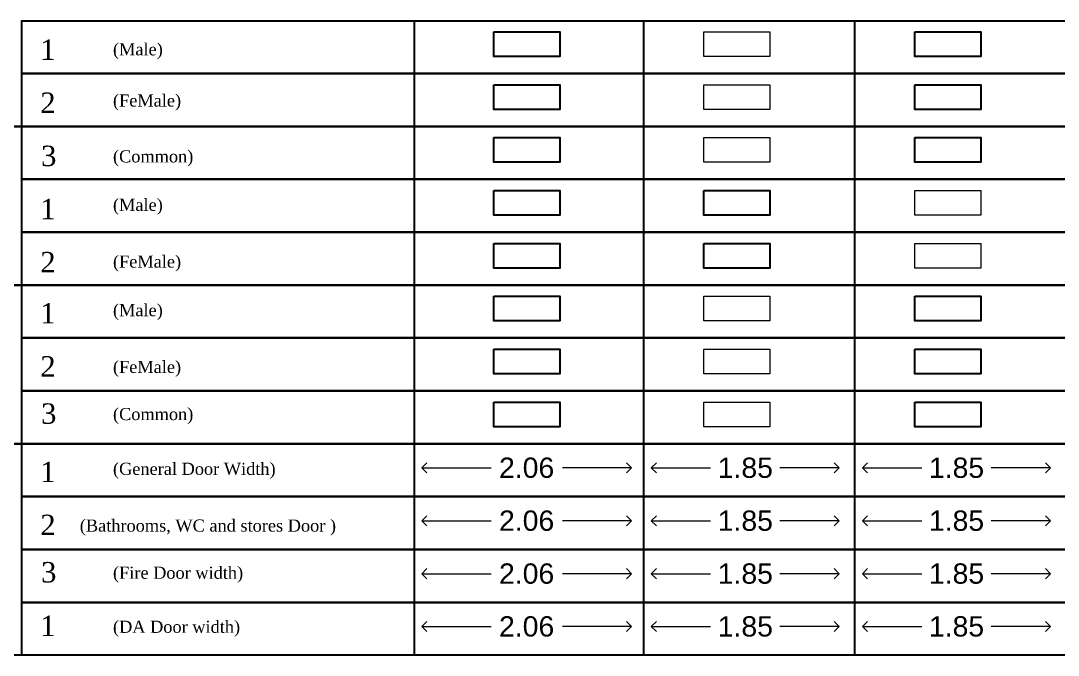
# Model space of a CAD drawing. Header units: millimetres. Extents: x -9481 to -9285, y 28728 to 28829.
# Drawn here: x -9461.74 to -9451.51, y 28765.78 to 28772.03 of the extents above; entities that cross this region are included whole.
import ezdxf

# ---------------------------------------------------------------- set-up
doc = ezdxf.new("R2010")
doc.units = ezdxf.units.MM
doc.header["$PDMODE"] = 34
doc.header["$PDSIZE"] = -15
doc.linetypes.add('CONTINULUS', pattern=[0])
doc.layers.add('BLK_1_FLR_0_BATH', color=7, linetype='Continuous')
for name, color, linetype, lineweight in [('BLK_1_FLR_0_EXIT_WIDTH_DOOR', 7, 'Continuous', 0), ('BLK_1_FLR_1_BATH', 7, 'Continuous', 0), ('BLK_1_FLR_1_EXIT_WIDTH_DOOR', 7, 'Continuous', 0), ('BLK_1_FLR_1_SP_WC', 7, 'Continuous', 0), ('BLK_1_FLR_2_EXIT_WIDTH_DOOR', 7, 'Continuous', 0), ('BLK_1_FLR_2_WC_BATH', 7, 'Continuous', 0), ('PLAN', 7, 'Continuous', 40)]:
    doc.layers.add(name, color=color, linetype=linetype, lineweight=lineweight)
for name, color, linetype, plot in [('BLK_1_FLR_0_SP_WC', 7, 'Continuous', False), ('BLK_1_FLR_0_WC_BATH', 4, 'Continuous', False), ('BLK_1_FLR_1_WC_BATH', 4, 'Continuous', False), ('BLK_1_FLR_2_BATH', 7, 'Continuous', False), ('BLK_1_FLR_2_SP_WC', 4, 'Continuous', False)]:
    doc.layers.add(name, color=color, linetype=linetype, plot=plot)
doc.styles.add('Arial', font='arial.ttf', dxfattribs={"height": 0.2})
doc.styles.add('MtXpl_Georgia', font='georgiab.ttf')
doc.styles.add('style2', font='arial.ttf', dxfattribs={"height": 0.3})
doc.dimstyles.new('INT DIM', dxfattribs={"dimtxt": 0.3, "dimasz": 0.1, "dimexe": 0.18, "dimexo": 0.0625, "dimgap": 0.09, "dimtad": 0, "dimzin": 0, "dimdsep": 46, "dimtxsty": 'style2', "dimblk": 'OPEN90', "dimcen": 0.09, "dimse1": 1, "dimse2": 1, "dimclrd": 250, "dimclrt": 256, "dimadec": 0, "dimazin": 0, "dimtfac": 1, "dimtofl": 0, "dimtmove": 0, "dimatfit": 3, "dimfxl": 0.18, "dimtolj": 1, "dimtzin": 0, "dimlwd": -1, "dimarcsym": 0})

# ---------------------------------------------------------------- blocks, each defined once
blk = doc.blocks.new('_Open90')
at = {"layer": 'PLAN', "color": 0, "lineweight": -2}
for p, q in [((0, 0), (-1, 0)), ((-0.5, 0.5), (0, 0)), ((0, 0), (-0.5, -0.5))]:
    blk.add_line(p, q, dxfattribs=at)
blk = doc.blocks.new('*D283')
at = {"layer": 'BLK_1_FLR_0_EXIT_WIDTH_DOOR', "color": 250, "ltscale": 0.05, "transparency": 16777216}
for p, q in [((-9457.685, 28767.626), (-9457.104, 28767.626)), ((-9455.82, 28767.626), (-9456.401, 28767.626))]:
    blk.add_line(p, q, dxfattribs=at)
at = {"layer": 'Defpoints', "color": 0, "linetype": 'CONTINULUS', "ltscale": 0.05, "transparency": 16777216}
for p in [(-9457.785, 28767.692), (-9455.72, 28767.71), (-9455.72, 28767.626)]:
    blk.add_point(p, dxfattribs=at)
at = {"layer": 'BLK_1_FLR_0_EXIT_WIDTH_DOOR', "color": 250, "linetype": 'CONTINULUS', "ltscale": 0.05, "transparency": 16777216, "xscale": 0.1, "yscale": 0.1, "zscale": 0.1, "rotation": 180}
blk.add_blockref('_Open90', (-9457.785, 28767.626), dxfattribs=at)
at = {"layer": 'BLK_1_FLR_0_EXIT_WIDTH_DOOR', "color": 250, "linetype": 'CONTINULUS', "ltscale": 0.05, "transparency": 16777216, "xscale": 0.1, "yscale": 0.1, "zscale": 0.1}
blk.add_blockref('_Open90', (-9455.72, 28767.626), dxfattribs=at)
at = {"layer": 'BLK_1_FLR_0_EXIT_WIDTH_DOOR', "linetype": 'CONTINULUS', "ltscale": 0.05, "transparency": 16777216, "insert": (-9456.753, 28767.626), "char_height": 0.2, "attachment_point": 5, "style": 'Arial', "bg_fill": 3, "box_fill_scale": 1.1, "bg_fill_color": 256, "bg_fill_true_color": 13158600, "bg_fill_transparency": 0}
blk.add_mtext('\\A1;2.06', dxfattribs=at)
blk = doc.blocks.new('*D284')
at = {"layer": 'BLK_1_FLR_1_EXIT_WIDTH_DOOR', "color": 250, "ltscale": 0.05, "transparency": 16777216}
for p, q in [((-9455.425, 28767.626), (-9454.94, 28767.626)), ((-9453.772, 28767.626), (-9454.257, 28767.626))]:
    blk.add_line(p, q, dxfattribs=at)
at = {"layer": 'Defpoints', "color": 0, "linetype": 'CONTINULUS', "ltscale": 0.05, "transparency": 16777216}
for p in [(-9455.525, 28767.692), (-9453.672, 28767.71), (-9453.672, 28767.626)]:
    blk.add_point(p, dxfattribs=at)
at = {"layer": 'BLK_1_FLR_1_EXIT_WIDTH_DOOR', "color": 250, "linetype": 'CONTINULUS', "ltscale": 0.05, "transparency": 16777216, "xscale": 0.1, "yscale": 0.1, "zscale": 0.1, "rotation": 180}
blk.add_blockref('_Open90', (-9455.525, 28767.626), dxfattribs=at)
at = {"layer": 'BLK_1_FLR_1_EXIT_WIDTH_DOOR', "color": 250, "linetype": 'CONTINULUS', "ltscale": 0.05, "transparency": 16777216, "xscale": 0.1, "yscale": 0.1, "zscale": 0.1}
blk.add_blockref('_Open90', (-9453.672, 28767.626), dxfattribs=at)
at = {"layer": 'BLK_1_FLR_1_EXIT_WIDTH_DOOR', "linetype": 'CONTINULUS', "ltscale": 0.05, "transparency": 16777216, "insert": (-9454.598, 28767.626), "char_height": 0.2, "attachment_point": 5, "style": 'Arial', "bg_fill": 3, "box_fill_scale": 1.1, "bg_fill_color": 256, "bg_fill_true_color": 13158600, "bg_fill_transparency": 0}
blk.add_mtext('\\A1;1.85', dxfattribs=at)
blk = doc.blocks.new('*D285')
at = {"layer": 'BLK_1_FLR_2_EXIT_WIDTH_DOOR', "color": 250, "ltscale": 0.05, "transparency": 16777216}
for p, q in [((-9453.344, 28767.626), (-9452.858, 28767.626)), ((-9451.69, 28767.626), (-9452.176, 28767.626))]:
    blk.add_line(p, q, dxfattribs=at)
at = {"layer": 'Defpoints', "color": 0, "linetype": 'CONTINULUS', "ltscale": 0.05, "transparency": 16777216}
for p in [(-9453.444, 28767.692), (-9451.59, 28767.71), (-9451.59, 28767.626)]:
    blk.add_point(p, dxfattribs=at)
at = {"layer": 'BLK_1_FLR_2_EXIT_WIDTH_DOOR', "color": 250, "linetype": 'CONTINULUS', "ltscale": 0.05, "transparency": 16777216, "xscale": 0.1, "yscale": 0.1, "zscale": 0.1, "rotation": 180}
blk.add_blockref('_Open90', (-9453.444, 28767.626), dxfattribs=at)
at = {"layer": 'BLK_1_FLR_2_EXIT_WIDTH_DOOR', "color": 250, "linetype": 'CONTINULUS', "ltscale": 0.05, "transparency": 16777216, "xscale": 0.1, "yscale": 0.1, "zscale": 0.1}
blk.add_blockref('_Open90', (-9451.59, 28767.626), dxfattribs=at)
at = {"layer": 'BLK_1_FLR_2_EXIT_WIDTH_DOOR', "linetype": 'CONTINULUS', "ltscale": 0.05, "transparency": 16777216, "insert": (-9452.517, 28767.626), "char_height": 0.2, "attachment_point": 5, "style": 'Arial', "bg_fill": 3, "box_fill_scale": 1.1, "bg_fill_color": 256, "bg_fill_true_color": 13158600, "bg_fill_transparency": 0}
blk.add_mtext('\\A1;1.85', dxfattribs=at)
blk = doc.blocks.new('*D290')
at = {"layer": 'BLK_1_FLR_0_EXIT_WIDTH_DOOR', "color": 250, "ltscale": 0.05, "transparency": 16777216}
for p, q in [((-9457.685, 28767.105), (-9457.104, 28767.105)), ((-9455.82, 28767.105), (-9456.401, 28767.105))]:
    blk.add_line(p, q, dxfattribs=at)
at = {"layer": 'Defpoints', "color": 0, "linetype": 'CONTINULUS', "ltscale": 0.05, "transparency": 16777216}
for p in [(-9455.72, 28767.19), (-9457.785, 28767.171), (-9455.72, 28767.105)]:
    blk.add_point(p, dxfattribs=at)
at = {"layer": 'BLK_1_FLR_0_EXIT_WIDTH_DOOR', "color": 250, "linetype": 'CONTINULUS', "ltscale": 0.05, "transparency": 16777216, "xscale": 0.1, "yscale": 0.1, "zscale": 0.1, "rotation": 180}
blk.add_blockref('_Open90', (-9457.785, 28767.105), dxfattribs=at)
at = {"layer": 'BLK_1_FLR_0_EXIT_WIDTH_DOOR', "color": 250, "linetype": 'CONTINULUS', "ltscale": 0.05, "transparency": 16777216, "xscale": 0.1, "yscale": 0.1, "zscale": 0.1}
blk.add_blockref('_Open90', (-9455.72, 28767.105), dxfattribs=at)
at = {"layer": 'BLK_1_FLR_0_EXIT_WIDTH_DOOR', "linetype": 'CONTINULUS', "ltscale": 0.05, "transparency": 16777216, "insert": (-9456.753, 28767.105), "char_height": 0.2, "attachment_point": 5, "style": 'Arial', "bg_fill": 3, "box_fill_scale": 1.1, "bg_fill_color": 256, "bg_fill_true_color": 13158600, "bg_fill_transparency": 0}
blk.add_mtext('\\A1;2.06', dxfattribs=at)
blk = doc.blocks.new('*D291')
at = {"layer": 'BLK_1_FLR_1_EXIT_WIDTH_DOOR', "color": 250, "ltscale": 0.05, "transparency": 16777216}
for p, q in [((-9455.425, 28767.105), (-9454.94, 28767.105)), ((-9453.772, 28767.105), (-9454.257, 28767.105))]:
    blk.add_line(p, q, dxfattribs=at)
at = {"layer": 'Defpoints', "color": 0, "linetype": 'CONTINULUS', "ltscale": 0.05, "transparency": 16777216}
for p in [(-9453.672, 28767.19), (-9455.525, 28767.171), (-9453.672, 28767.105)]:
    blk.add_point(p, dxfattribs=at)
at = {"layer": 'BLK_1_FLR_1_EXIT_WIDTH_DOOR', "color": 250, "linetype": 'CONTINULUS', "ltscale": 0.05, "transparency": 16777216, "xscale": 0.1, "yscale": 0.1, "zscale": 0.1, "rotation": 180}
blk.add_blockref('_Open90', (-9455.525, 28767.105), dxfattribs=at)
at = {"layer": 'BLK_1_FLR_1_EXIT_WIDTH_DOOR', "color": 250, "linetype": 'CONTINULUS', "ltscale": 0.05, "transparency": 16777216, "xscale": 0.1, "yscale": 0.1, "zscale": 0.1}
blk.add_blockref('_Open90', (-9453.672, 28767.105), dxfattribs=at)
at = {"layer": 'BLK_1_FLR_1_EXIT_WIDTH_DOOR', "linetype": 'CONTINULUS', "ltscale": 0.05, "transparency": 16777216, "insert": (-9454.598, 28767.105), "char_height": 0.2, "attachment_point": 5, "style": 'Arial', "bg_fill": 3, "box_fill_scale": 1.1, "bg_fill_color": 256, "bg_fill_true_color": 13158600, "bg_fill_transparency": 0}
blk.add_mtext('\\A1;1.85', dxfattribs=at)
blk = doc.blocks.new('*D292')
at = {"layer": 'BLK_1_FLR_2_EXIT_WIDTH_DOOR', "color": 250, "ltscale": 0.05, "transparency": 16777216}
for p, q in [((-9453.344, 28767.105), (-9452.858, 28767.105)), ((-9451.69, 28767.105), (-9452.176, 28767.105))]:
    blk.add_line(p, q, dxfattribs=at)
at = {"layer": 'Defpoints', "color": 0, "linetype": 'CONTINULUS', "ltscale": 0.05, "transparency": 16777216}
for p in [(-9451.59, 28767.19), (-9453.444, 28767.171), (-9451.59, 28767.105)]:
    blk.add_point(p, dxfattribs=at)
at = {"layer": 'BLK_1_FLR_2_EXIT_WIDTH_DOOR', "color": 250, "linetype": 'CONTINULUS', "ltscale": 0.05, "transparency": 16777216, "xscale": 0.1, "yscale": 0.1, "zscale": 0.1, "rotation": 180}
blk.add_blockref('_Open90', (-9453.444, 28767.105), dxfattribs=at)
at = {"layer": 'BLK_1_FLR_2_EXIT_WIDTH_DOOR', "color": 250, "linetype": 'CONTINULUS', "ltscale": 0.05, "transparency": 16777216, "xscale": 0.1, "yscale": 0.1, "zscale": 0.1}
blk.add_blockref('_Open90', (-9451.59, 28767.105), dxfattribs=at)
at = {"layer": 'BLK_1_FLR_2_EXIT_WIDTH_DOOR', "linetype": 'CONTINULUS', "ltscale": 0.05, "transparency": 16777216, "insert": (-9452.517, 28767.105), "char_height": 0.2, "attachment_point": 5, "style": 'Arial', "bg_fill": 3, "box_fill_scale": 1.1, "bg_fill_color": 256, "bg_fill_true_color": 13158600, "bg_fill_transparency": 0}
blk.add_mtext('\\A1;1.85', dxfattribs=at)
blk = doc.blocks.new('*D297')
at = {"layer": 'BLK_1_FLR_0_EXIT_WIDTH_DOOR', "color": 250, "ltscale": 0.05, "transparency": 16777216}
for p, q in [((-9457.685, 28766.584), (-9457.104, 28766.584)), ((-9455.82, 28766.584), (-9456.401, 28766.584))]:
    blk.add_line(p, q, dxfattribs=at)
at = {"layer": 'Defpoints', "color": 0, "linetype": 'CONTINULUS', "ltscale": 0.05, "transparency": 16777216}
for p in [(-9455.72, 28766.669), (-9457.785, 28766.65), (-9455.72, 28766.584)]:
    blk.add_point(p, dxfattribs=at)
at = {"layer": 'BLK_1_FLR_0_EXIT_WIDTH_DOOR', "color": 250, "linetype": 'CONTINULUS', "ltscale": 0.05, "transparency": 16777216, "xscale": 0.1, "yscale": 0.1, "zscale": 0.1, "rotation": 180}
blk.add_blockref('_Open90', (-9457.785, 28766.584), dxfattribs=at)
at = {"layer": 'BLK_1_FLR_0_EXIT_WIDTH_DOOR', "color": 250, "linetype": 'CONTINULUS', "ltscale": 0.05, "transparency": 16777216, "xscale": 0.1, "yscale": 0.1, "zscale": 0.1}
blk.add_blockref('_Open90', (-9455.72, 28766.584), dxfattribs=at)
at = {"layer": 'BLK_1_FLR_0_EXIT_WIDTH_DOOR', "linetype": 'CONTINULUS', "ltscale": 0.05, "transparency": 16777216, "insert": (-9456.753, 28766.584), "char_height": 0.2, "attachment_point": 5, "style": 'Arial', "bg_fill": 3, "box_fill_scale": 1.1, "bg_fill_color": 256, "bg_fill_true_color": 13158600, "bg_fill_transparency": 0}
blk.add_mtext('\\A1;2.06', dxfattribs=at)
blk = doc.blocks.new('*D298')
at = {"layer": 'BLK_1_FLR_1_EXIT_WIDTH_DOOR', "color": 250, "ltscale": 0.05, "transparency": 16777216}
for p, q in [((-9455.425, 28766.584), (-9454.94, 28766.584)), ((-9453.772, 28766.584), (-9454.257, 28766.584))]:
    blk.add_line(p, q, dxfattribs=at)
at = {"layer": 'Defpoints', "color": 0, "linetype": 'CONTINULUS', "ltscale": 0.05, "transparency": 16777216}
for p in [(-9453.672, 28766.669), (-9455.525, 28766.65), (-9453.672, 28766.584)]:
    blk.add_point(p, dxfattribs=at)
at = {"layer": 'BLK_1_FLR_1_EXIT_WIDTH_DOOR', "color": 250, "linetype": 'CONTINULUS', "ltscale": 0.05, "transparency": 16777216, "xscale": 0.1, "yscale": 0.1, "zscale": 0.1, "rotation": 180}
blk.add_blockref('_Open90', (-9455.525, 28766.584), dxfattribs=at)
at = {"layer": 'BLK_1_FLR_1_EXIT_WIDTH_DOOR', "color": 250, "linetype": 'CONTINULUS', "ltscale": 0.05, "transparency": 16777216, "xscale": 0.1, "yscale": 0.1, "zscale": 0.1}
blk.add_blockref('_Open90', (-9453.672, 28766.584), dxfattribs=at)
at = {"layer": 'BLK_1_FLR_1_EXIT_WIDTH_DOOR', "linetype": 'CONTINULUS', "ltscale": 0.05, "transparency": 16777216, "insert": (-9454.598, 28766.584), "char_height": 0.2, "attachment_point": 5, "style": 'Arial', "bg_fill": 3, "box_fill_scale": 1.1, "bg_fill_color": 256, "bg_fill_true_color": 13158600, "bg_fill_transparency": 0}
blk.add_mtext('\\A1;1.85', dxfattribs=at)
blk = doc.blocks.new('*D299')
at = {"layer": 'BLK_1_FLR_2_EXIT_WIDTH_DOOR', "color": 250, "ltscale": 0.05, "transparency": 16777216}
for p, q in [((-9453.344, 28766.584), (-9452.858, 28766.584)), ((-9451.69, 28766.584), (-9452.176, 28766.584))]:
    blk.add_line(p, q, dxfattribs=at)
at = {"layer": 'Defpoints', "color": 0, "linetype": 'CONTINULUS', "ltscale": 0.05, "transparency": 16777216}
for p in [(-9451.59, 28766.669), (-9453.444, 28766.65), (-9451.59, 28766.584)]:
    blk.add_point(p, dxfattribs=at)
at = {"layer": 'BLK_1_FLR_2_EXIT_WIDTH_DOOR', "color": 250, "linetype": 'CONTINULUS', "ltscale": 0.05, "transparency": 16777216, "xscale": 0.1, "yscale": 0.1, "zscale": 0.1, "rotation": 180}
blk.add_blockref('_Open90', (-9453.444, 28766.584), dxfattribs=at)
at = {"layer": 'BLK_1_FLR_2_EXIT_WIDTH_DOOR', "color": 250, "linetype": 'CONTINULUS', "ltscale": 0.05, "transparency": 16777216, "xscale": 0.1, "yscale": 0.1, "zscale": 0.1}
blk.add_blockref('_Open90', (-9451.59, 28766.584), dxfattribs=at)
at = {"layer": 'BLK_1_FLR_2_EXIT_WIDTH_DOOR', "linetype": 'CONTINULUS', "ltscale": 0.05, "transparency": 16777216, "insert": (-9452.517, 28766.584), "char_height": 0.2, "attachment_point": 5, "style": 'Arial', "bg_fill": 3, "box_fill_scale": 1.1, "bg_fill_color": 256, "bg_fill_true_color": 13158600, "bg_fill_transparency": 0}
blk.add_mtext('\\A1;1.85', dxfattribs=at)
blk = doc.blocks.new('*D304')
at = {"layer": 'BLK_1_FLR_0_EXIT_WIDTH_DOOR', "color": 250, "ltscale": 0.05, "transparency": 16777216}
for p, q in [((-9457.685, 28766.064), (-9457.104, 28766.064)), ((-9455.82, 28766.064), (-9456.401, 28766.064))]:
    blk.add_line(p, q, dxfattribs=at)
at = {"layer": 'Defpoints', "color": 0, "linetype": 'CONTINULUS', "ltscale": 0.05, "transparency": 16777216}
for p in [(-9457.785, 28766.13), (-9455.72, 28766.148), (-9455.72, 28766.064)]:
    blk.add_point(p, dxfattribs=at)
at = {"layer": 'BLK_1_FLR_0_EXIT_WIDTH_DOOR', "color": 250, "linetype": 'CONTINULUS', "ltscale": 0.05, "transparency": 16777216, "xscale": 0.1, "yscale": 0.1, "zscale": 0.1, "rotation": 180}
blk.add_blockref('_Open90', (-9457.785, 28766.064), dxfattribs=at)
at = {"layer": 'BLK_1_FLR_0_EXIT_WIDTH_DOOR', "color": 250, "linetype": 'CONTINULUS', "ltscale": 0.05, "transparency": 16777216, "xscale": 0.1, "yscale": 0.1, "zscale": 0.1}
blk.add_blockref('_Open90', (-9455.72, 28766.064), dxfattribs=at)
at = {"layer": 'BLK_1_FLR_0_EXIT_WIDTH_DOOR', "linetype": 'CONTINULUS', "ltscale": 0.05, "transparency": 16777216, "insert": (-9456.753, 28766.064), "char_height": 0.2, "attachment_point": 5, "style": 'Arial', "bg_fill": 3, "box_fill_scale": 1.1, "bg_fill_color": 256, "bg_fill_true_color": 13158600, "bg_fill_transparency": 0}
blk.add_mtext('\\A1;2.06', dxfattribs=at)
blk = doc.blocks.new('*D305')
at = {"layer": 'BLK_1_FLR_1_EXIT_WIDTH_DOOR', "color": 250, "ltscale": 0.05, "transparency": 16777216}
for p, q in [((-9455.425, 28766.064), (-9454.94, 28766.064)), ((-9453.772, 28766.064), (-9454.257, 28766.064))]:
    blk.add_line(p, q, dxfattribs=at)
at = {"layer": 'Defpoints', "color": 0, "linetype": 'CONTINULUS', "ltscale": 0.05, "transparency": 16777216}
for p in [(-9455.525, 28766.13), (-9453.672, 28766.148), (-9453.672, 28766.064)]:
    blk.add_point(p, dxfattribs=at)
at = {"layer": 'BLK_1_FLR_1_EXIT_WIDTH_DOOR', "color": 250, "linetype": 'CONTINULUS', "ltscale": 0.05, "transparency": 16777216, "xscale": 0.1, "yscale": 0.1, "zscale": 0.1, "rotation": 180}
blk.add_blockref('_Open90', (-9455.525, 28766.064), dxfattribs=at)
at = {"layer": 'BLK_1_FLR_1_EXIT_WIDTH_DOOR', "color": 250, "linetype": 'CONTINULUS', "ltscale": 0.05, "transparency": 16777216, "xscale": 0.1, "yscale": 0.1, "zscale": 0.1}
blk.add_blockref('_Open90', (-9453.672, 28766.064), dxfattribs=at)
at = {"layer": 'BLK_1_FLR_1_EXIT_WIDTH_DOOR', "linetype": 'CONTINULUS', "ltscale": 0.05, "transparency": 16777216, "insert": (-9454.598, 28766.064), "char_height": 0.2, "attachment_point": 5, "style": 'Arial', "bg_fill": 3, "box_fill_scale": 1.1, "bg_fill_color": 256, "bg_fill_true_color": 13158600, "bg_fill_transparency": 0}
blk.add_mtext('\\A1;1.85', dxfattribs=at)
blk = doc.blocks.new('*D306')
at = {"layer": 'BLK_1_FLR_2_EXIT_WIDTH_DOOR', "color": 250, "ltscale": 0.05, "transparency": 16777216}
for p, q in [((-9453.344, 28766.064), (-9452.858, 28766.064)), ((-9451.69, 28766.064), (-9452.176, 28766.064))]:
    blk.add_line(p, q, dxfattribs=at)
at = {"layer": 'Defpoints', "color": 0, "linetype": 'CONTINULUS', "ltscale": 0.05, "transparency": 16777216}
for p in [(-9453.444, 28766.13), (-9451.59, 28766.148), (-9451.59, 28766.064)]:
    blk.add_point(p, dxfattribs=at)
at = {"layer": 'BLK_1_FLR_2_EXIT_WIDTH_DOOR', "color": 250, "linetype": 'CONTINULUS', "ltscale": 0.05, "transparency": 16777216, "xscale": 0.1, "yscale": 0.1, "zscale": 0.1, "rotation": 180}
blk.add_blockref('_Open90', (-9453.444, 28766.064), dxfattribs=at)
at = {"layer": 'BLK_1_FLR_2_EXIT_WIDTH_DOOR', "color": 250, "linetype": 'CONTINULUS', "ltscale": 0.05, "transparency": 16777216, "xscale": 0.1, "yscale": 0.1, "zscale": 0.1}
blk.add_blockref('_Open90', (-9451.59, 28766.064), dxfattribs=at)
at = {"layer": 'BLK_1_FLR_2_EXIT_WIDTH_DOOR', "linetype": 'CONTINULUS', "ltscale": 0.05, "transparency": 16777216, "insert": (-9452.517, 28766.064), "char_height": 0.2, "attachment_point": 5, "style": 'Arial', "bg_fill": 3, "box_fill_scale": 1.1, "bg_fill_color": 256, "bg_fill_true_color": 13158600, "bg_fill_transparency": 0}
blk.add_mtext('\\A1;1.85', dxfattribs=at)

msp = doc.modelspace()

# ---------------------------------------------------------------- linework, layer by layer
for p, q in [((-9461.732, 28772.029), (-9461.732, 28771.507)), ((-9457.862, 28772.029), (-9457.862, 28771.508)), ((-9455.602, 28772.029), (-9455.602, 28771.508)), ((-9453.521, 28772.029), (-9453.521, 28771.508)), ((-9461.732, 28771.508), (-9461.732, 28770.986)), ((-9457.862, 28771.508), (-9457.862, 28770.988)), ((-9455.602, 28771.508), (-9455.602, 28770.988)), ((-9453.521, 28771.508), (-9453.521, 28770.988)), ((-9461.732, 28770.988), (-9461.732, 28770.466)), ((-9457.862, 28770.988), (-9457.862, 28770.467)), ((-9455.602, 28770.988), (-9455.602, 28770.467)), ((-9455.602, 28770.988), (-9455.602, 28770.467)), ((-9453.521, 28770.988), (-9453.521, 28770.467)), ((-9453.521, 28770.988), (-9453.521, 28770.467)), ((-9461.732, 28770.467), (-9461.732, 28769.945)), ((-9457.862, 28770.467), (-9457.862, 28769.947)), ((-9455.602, 28770.467), (-9455.602, 28769.947)), ((-9455.602, 28770.467), (-9455.602, 28769.947)), ((-9453.521, 28770.467), (-9453.521, 28769.947)), ((-9453.521, 28770.467), (-9453.521, 28769.947)), ((-9461.732, 28769.947), (-9461.732, 28769.424)), ((-9457.862, 28769.947), (-9457.862, 28769.426)), ((-9455.602, 28769.947), (-9455.602, 28769.426)), ((-9455.602, 28769.947), (-9455.602, 28769.426)), ((-9453.521, 28769.947), (-9453.521, 28769.426)), ((-9453.521, 28769.947), (-9453.521, 28769.426)), ((-9461.732, 28769.426), (-9461.732, 28768.904)), ((-9457.862, 28769.426), (-9457.862, 28768.905)), ((-9455.602, 28769.426), (-9455.602, 28768.905)), ((-9453.521, 28769.426), (-9453.521, 28768.905)), ((-9461.732, 28768.905), (-9461.732, 28768.383)), ((-9457.862, 28768.905), (-9457.862, 28768.385)), ((-9455.602, 28768.905), (-9455.602, 28768.385)), ((-9453.521, 28768.905), (-9453.521, 28768.385)), ((-9461.732, 28768.385), (-9461.732, 28767.862)), ((-9457.862, 28768.385), (-9457.862, 28767.864)), ((-9455.602, 28768.385), (-9455.602, 28767.864)), ((-9453.521, 28768.385), (-9453.521, 28767.864)), ((-9461.732, 28767.864), (-9461.732, 28767.342)), ((-9457.862, 28767.864), (-9457.862, 28767.343)), ((-9455.602, 28767.864), (-9455.602, 28767.343)), ((-9453.521, 28767.864), (-9453.521, 28767.343)), ((-9461.732, 28767.343), (-9461.732, 28766.821)), ((-9457.862, 28767.343), (-9457.862, 28766.823)), ((-9455.602, 28767.343), (-9455.602, 28766.823)), ((-9453.521, 28767.343), (-9453.521, 28766.823)), ((-9461.732, 28766.823), (-9461.732, 28766.301)), ((-9457.862, 28766.823), (-9457.862, 28766.302)), ((-9455.602, 28766.823), (-9455.602, 28766.302)), ((-9453.521, 28766.823), (-9453.521, 28766.302)), ((-9461.732, 28766.302), (-9461.732, 28766.301)), ((-9461.732, 28766.302), (-9461.732, 28765.78)), ((-9457.862, 28766.302), (-9457.862, 28765.781)), ((-9455.602, 28766.302), (-9455.602, 28765.781)), ((-9453.521, 28766.302), (-9453.521, 28765.781))]:
    msp.add_line(p, q)
for points in [[(-9461.732, 28772.028), (-9442.23, 28772.028), (-9442.23, 28771.507), (-9461.732, 28771.507)], [(-9442.23, 28771.508), (-9442.23, 28770.988), (-9481.258, 28770.988), (-9481.258, 28771.508), (-9481.258, 28771.508)], [(-9461.732, 28771.507), (-9442.23, 28771.507), (-9442.23, 28770.986), (-9461.732, 28770.986)], [(-9481.258, 28769.947), (-9481.258, 28770.988), (-9442.23, 28770.988), (-9442.23, 28770.467), (-9461.732, 28770.467)], [(-9461.732, 28770.467), (-9442.23, 28770.467), (-9442.23, 28769.947), (-9461.732, 28769.947)], [(-9461.732, 28769.947), (-9442.23, 28769.947), (-9442.23, 28769.426), (-9481.258, 28769.426), (-9481.258, 28769.947), (-9481.258, 28769.947)], [(-9481.258, 28768.905), (-9481.258, 28769.426), (-9442.23, 28769.426), (-9442.23, 28768.905), (-9461.732, 28768.905)], [(-9461.732, 28768.905), (-9442.23, 28768.905), (-9442.23, 28768.385), (-9461.732, 28768.385)], [(-9461.732, 28768.385), (-9442.23, 28768.385), (-9442.23, 28767.864), (-9481.258, 28767.864), (-9481.258, 28768.385), (-9481.258, 28768.385)], [(-9481.258, 28767.343), (-9481.258, 28767.864), (-9442.23, 28767.864), (-9442.23, 28767.343), (-9461.732, 28767.343)], [(-9461.732, 28767.343), (-9442.23, 28767.343), (-9442.23, 28766.823), (-9461.732, 28766.823)], [(-9461.732, 28766.823), (-9442.23, 28766.823), (-9442.23, 28766.302), (-9461.732, 28766.302)], [(-9461.732, 28766.302), (-9442.23, 28766.302), (-9442.23, 28765.781), (-9481.258, 28765.781), (-9481.258, 28766.302), (-9481.258, 28766.302)], [(-9461.732, 28766.302), (-9442.23, 28766.302)], [(-9442.23, 28766.302), (-9461.732, 28766.302)]]:
    msp.add_lwpolyline(points)
at = {"layer": 'BLK_1_FLR_0_BATH', "color": 1}
msp.add_lwpolyline([(-9457.076, 28771.918), (-9456.427, 28771.918), (-9456.427, 28771.676), (-9457.076, 28771.676)], close=True, dxfattribs=at)
at = {"layer": 'BLK_1_FLR_0_BATH', "color": 2}
msp.add_lwpolyline([(-9457.076, 28771.397), (-9456.427, 28771.397), (-9456.427, 28771.155), (-9457.076, 28771.155)], close=True, dxfattribs=at)
at = {"layer": 'BLK_1_FLR_0_BATH', "color": 3}
msp.add_lwpolyline([(-9457.076, 28770.877), (-9456.427, 28770.877), (-9456.427, 28770.635), (-9457.076, 28770.635)], close=True, dxfattribs=at)
at = {"layer": 'BLK_1_FLR_0_SP_WC', "color": 1}
msp.add_lwpolyline([(-9457.076, 28769.315), (-9456.427, 28769.315), (-9456.427, 28769.073), (-9457.076, 28769.073)], close=True, dxfattribs=at)
at = {"layer": 'BLK_1_FLR_0_SP_WC', "color": 2}
msp.add_lwpolyline([(-9457.076, 28768.794), (-9456.427, 28768.794), (-9456.427, 28768.552), (-9457.076, 28768.552)], close=True, dxfattribs=at)
at = {"layer": 'BLK_1_FLR_0_SP_WC', "color": 3}
msp.add_lwpolyline([(-9457.076, 28768.273), (-9456.427, 28768.273), (-9456.427, 28768.031), (-9457.076, 28768.031)], close=True, dxfattribs=at)
at = {"layer": 'BLK_1_FLR_0_WC_BATH', "color": 1}
msp.add_lwpolyline([(-9457.076, 28770.356), (-9456.427, 28770.356), (-9456.427, 28770.114), (-9457.076, 28770.114)], close=True, dxfattribs=at)
at = {"layer": 'BLK_1_FLR_0_WC_BATH', "color": 2}
msp.add_lwpolyline([(-9457.076, 28769.835), (-9456.427, 28769.835), (-9456.427, 28769.593), (-9457.076, 28769.593)], close=True, dxfattribs=at)
at = {"layer": 'BLK_1_FLR_1_BATH', "color": 1}
msp.add_lwpolyline([(-9455.008, 28771.918), (-9454.358, 28771.918), (-9454.358, 28771.676), (-9455.008, 28771.676)], close=True, dxfattribs=at)
at = {"layer": 'BLK_1_FLR_1_BATH', "color": 2}
msp.add_lwpolyline([(-9455.008, 28771.397), (-9454.358, 28771.397), (-9454.358, 28771.155), (-9455.008, 28771.155)], close=True, dxfattribs=at)
at = {"layer": 'BLK_1_FLR_1_BATH', "color": 3}
msp.add_lwpolyline([(-9455.008, 28770.877), (-9454.358, 28770.877), (-9454.358, 28770.635), (-9455.008, 28770.635)], close=True, dxfattribs=at)
at = {"layer": 'BLK_1_FLR_1_SP_WC', "color": 1}
msp.add_lwpolyline([(-9455.008, 28769.315), (-9454.358, 28769.315), (-9454.358, 28769.073), (-9455.008, 28769.073)], close=True, dxfattribs=at)
at = {"layer": 'BLK_1_FLR_1_SP_WC', "color": 2}
msp.add_lwpolyline([(-9455.008, 28768.794), (-9454.358, 28768.794), (-9454.358, 28768.552), (-9455.008, 28768.552)], close=True, dxfattribs=at)
at = {"layer": 'BLK_1_FLR_1_SP_WC', "color": 3}
msp.add_lwpolyline([(-9455.008, 28768.273), (-9454.358, 28768.273), (-9454.358, 28768.031), (-9455.008, 28768.031)], close=True, dxfattribs=at)
at = {"layer": 'BLK_1_FLR_1_WC_BATH', "color": 1}
msp.add_lwpolyline([(-9455.008, 28770.356), (-9454.358, 28770.356), (-9454.358, 28770.114), (-9455.008, 28770.114)], close=True, dxfattribs=at)
at = {"layer": 'BLK_1_FLR_1_WC_BATH', "color": 2}
msp.add_lwpolyline([(-9455.008, 28769.835), (-9454.358, 28769.835), (-9454.358, 28769.593), (-9455.008, 28769.593)], close=True, dxfattribs=at)
at = {"layer": 'BLK_1_FLR_2_BATH', "color": 1}
msp.add_lwpolyline([(-9452.927, 28771.918), (-9452.278, 28771.918), (-9452.278, 28771.676), (-9452.927, 28771.676)], close=True, dxfattribs=at)
at = {"layer": 'BLK_1_FLR_2_BATH', "color": 2}
msp.add_lwpolyline([(-9452.927, 28771.397), (-9452.278, 28771.397), (-9452.278, 28771.155), (-9452.927, 28771.155)], close=True, dxfattribs=at)
at = {"layer": 'BLK_1_FLR_2_BATH', "color": 3}
msp.add_lwpolyline([(-9452.927, 28770.877), (-9452.278, 28770.877), (-9452.278, 28770.635), (-9452.927, 28770.635)], close=True, dxfattribs=at)
at = {"layer": 'BLK_1_FLR_2_SP_WC', "color": 1}
msp.add_lwpolyline([(-9452.927, 28769.315), (-9452.278, 28769.315), (-9452.278, 28769.073), (-9452.927, 28769.073)], close=True, dxfattribs=at)
at = {"layer": 'BLK_1_FLR_2_SP_WC', "color": 2}
msp.add_lwpolyline([(-9452.927, 28768.794), (-9452.278, 28768.794), (-9452.278, 28768.552), (-9452.927, 28768.552)], close=True, dxfattribs=at)
at = {"layer": 'BLK_1_FLR_2_SP_WC', "color": 3}
msp.add_lwpolyline([(-9452.927, 28768.273), (-9452.278, 28768.273), (-9452.278, 28768.031), (-9452.927, 28768.031)], close=True, dxfattribs=at)
at = {"layer": 'BLK_1_FLR_2_WC_BATH', "color": 1}
msp.add_lwpolyline([(-9452.927, 28770.356), (-9452.278, 28770.356), (-9452.278, 28770.114), (-9452.927, 28770.114)], close=True, dxfattribs=at)
at = {"layer": 'BLK_1_FLR_2_WC_BATH', "color": 2}
msp.add_lwpolyline([(-9452.927, 28769.835), (-9452.278, 28769.835), (-9452.278, 28769.593), (-9452.927, 28769.593)], close=True, dxfattribs=at)

# ---------------------------------------------------------------- texts
at = {"linetype": 'CONTINULUS', "style": 'MtXpl_Georgia'}
for s, height, p in [('1', 0.201, (-9461.547, 28771.643)), ('(Male)', 0.1194, (-9460.829, 28771.687)), ('2', 0.201, (-9461.546, 28771.12)), ('(FeMale)', 0.1194, (-9460.829, 28771.183)), ('3', 0.201, (-9461.538, 28770.597)), ('(Common)', 0.1194, (-9460.829, 28770.633)), ('1', 0.201, (-9461.547, 28770.074)), ('(Male)', 0.1194, (-9460.829, 28770.156)), ('2', 0.201, (-9461.546, 28769.551)), ('(FeMale)', 0.1194, (-9460.829, 28769.597)), ('1', 0.201, (-9461.547, 28769.048)), ('(Male)', 0.1194, (-9460.829, 28769.119)), ('2', 0.201, (-9461.546, 28768.525)), ('(FeMale)', 0.1194, (-9460.829, 28768.56)), ('3', 0.201, (-9461.538, 28768.06)), ('(Common)', 0.1194, (-9460.829, 28768.096)), ('1', 0.201, (-9461.547, 28767.486)), ('(General Door Width)', 0.11941, (-9460.829, 28767.557)), ('2', 0.201, (-9461.546, 28766.964)), ('(Bathrooms, WC and stores Door )', 0.11941, (-9461.156, 28766.998)), ('3', 0.201, (-9461.538, 28766.498)), ('(Fire Door width)', 0.11941, (-9460.829, 28766.534)), ('1', 0.201, (-9461.547, 28765.97)), ('(DA Door width)', 0.11941, (-9460.829, 28766.002))]:
    msp.add_text(s, height=height, dxfattribs=at).set_placement(p)

# ---------------------------------------------------------------- next in the draw order: dimensions: what is measured, and where the dimension line sits
at = {"layer": 'BLK_1_FLR_0_EXIT_WIDTH_DOOR', "color": 1, "linetype": 'CONTINULUS', "ltscale": 0.05}
dim = msp.add_linear_dim(base=(-9455.7204, 28767.6256), p1=(-9457.7853, 28767.6917), p2=(-9455.7204, 28767.7104), dimstyle='INT DIM', override={"dimtxt": 0.2, "dimtxsty": 'Arial', "dimfxl": 0.125, "dimtfill": 1, "dimtfillclr": 7, "dimarcsym": 1}, dxfattribs=at)
dim.commit()
dim.dimension.update_dxf_attribs({"geometry": '*D283', "text_midpoint": (-9456.7529, 28767.6256)})
at = {"layer": 'BLK_1_FLR_0_EXIT_WIDTH_DOOR', "color": 2, "linetype": 'CONTINULUS', "ltscale": 0.05}
dim = msp.add_linear_dim(base=(-9455.7204, 28767.105), p1=(-9457.7853, 28767.171), p2=(-9455.7204, 28767.1897), dimstyle='INT DIM', override={"dimtxt": 0.2, "dimtxsty": 'Arial', "dimfxl": 0.125, "dimtfill": 1, "dimtfillclr": 7, "dimarcsym": 1}, dxfattribs=at)
dim.commit()
dim.dimension.update_dxf_attribs({"geometry": '*D290', "text_midpoint": (-9456.7529, 28767.105)})
at = {"layer": 'BLK_1_FLR_0_EXIT_WIDTH_DOOR', "color": 3, "linetype": 'CONTINULUS', "ltscale": 0.05}
dim = msp.add_linear_dim(base=(-9455.7204, 28766.5843), p1=(-9457.7853, 28766.6504), p2=(-9455.7204, 28766.6691), dimstyle='INT DIM', override={"dimtxt": 0.2, "dimtxsty": 'Arial', "dimfxl": 0.125, "dimtfill": 1, "dimtfillclr": 7, "dimarcsym": 1}, dxfattribs=at)
dim.commit()
dim.dimension.update_dxf_attribs({"geometry": '*D297', "text_midpoint": (-9456.7529, 28766.5843)})
at = {"layer": 'BLK_1_FLR_0_EXIT_WIDTH_DOOR', "color": 4, "linetype": 'CONTINULUS', "ltscale": 0.05}
dim = msp.add_linear_dim(base=(-9455.7204, 28766.0637), p1=(-9457.7853, 28766.1298), p2=(-9455.7204, 28766.1484), dimstyle='INT DIM', override={"dimtxt": 0.2, "dimtxsty": 'Arial', "dimfxl": 0.125, "dimtfill": 1, "dimtfillclr": 7, "dimarcsym": 1}, dxfattribs=at)
dim.commit()
dim.dimension.update_dxf_attribs({"geometry": '*D304', "text_midpoint": (-9456.7529, 28766.0637)})
at = {"layer": 'BLK_1_FLR_1_EXIT_WIDTH_DOOR', "color": 1, "linetype": 'CONTINULUS', "ltscale": 0.05}
dim = msp.add_linear_dim(base=(-9453.672, 28767.626), p1=(-9455.525, 28767.692), p2=(-9453.672, 28767.71), dimstyle='INT DIM', override={"dimtxt": 0.2, "dimtxsty": 'Arial', "dimfxl": 0.125, "dimtfill": 1, "dimtfillclr": 7, "dimarcsym": 1}, dxfattribs=at)
dim.commit()
dim.dimension.update_dxf_attribs({"geometry": '*D284', "text_midpoint": (-9454.598, 28767.626)})
at = {"layer": 'BLK_1_FLR_1_EXIT_WIDTH_DOOR', "color": 2, "linetype": 'CONTINULUS', "ltscale": 0.05}
dim = msp.add_linear_dim(base=(-9453.672, 28767.105), p1=(-9455.525, 28767.171), p2=(-9453.672, 28767.19), dimstyle='INT DIM', override={"dimtxt": 0.2, "dimtxsty": 'Arial', "dimfxl": 0.125, "dimtfill": 1, "dimtfillclr": 7, "dimarcsym": 1}, dxfattribs=at)
dim.commit()
dim.dimension.update_dxf_attribs({"geometry": '*D291', "text_midpoint": (-9454.598, 28767.105)})
at = {"layer": 'BLK_1_FLR_1_EXIT_WIDTH_DOOR', "color": 3, "linetype": 'CONTINULUS', "ltscale": 0.05}
dim = msp.add_linear_dim(base=(-9453.672, 28766.584), p1=(-9455.525, 28766.65), p2=(-9453.672, 28766.669), dimstyle='INT DIM', override={"dimtxt": 0.2, "dimtxsty": 'Arial', "dimfxl": 0.125, "dimtfill": 1, "dimtfillclr": 7, "dimarcsym": 1}, dxfattribs=at)
dim.commit()
dim.dimension.update_dxf_attribs({"geometry": '*D298', "text_midpoint": (-9454.598, 28766.584)})
at = {"layer": 'BLK_1_FLR_1_EXIT_WIDTH_DOOR', "color": 4, "linetype": 'CONTINULUS', "ltscale": 0.05}
dim = msp.add_linear_dim(base=(-9453.672, 28766.064), p1=(-9455.525, 28766.13), p2=(-9453.672, 28766.148), dimstyle='INT DIM', override={"dimtxt": 0.2, "dimtxsty": 'Arial', "dimfxl": 0.125, "dimtfill": 1, "dimtfillclr": 7, "dimarcsym": 1}, dxfattribs=at)
dim.commit()
dim.dimension.update_dxf_attribs({"geometry": '*D305', "text_midpoint": (-9454.598, 28766.064)})
at = {"layer": 'BLK_1_FLR_2_EXIT_WIDTH_DOOR', "color": 1, "linetype": 'CONTINULUS', "ltscale": 0.05}
dim = msp.add_linear_dim(base=(-9451.59, 28767.626), p1=(-9453.444, 28767.692), p2=(-9451.59, 28767.71), dimstyle='INT DIM', override={"dimtxt": 0.2, "dimtxsty": 'Arial', "dimfxl": 0.125, "dimtfill": 1, "dimtfillclr": 7, "dimarcsym": 1}, dxfattribs=at)
dim.commit()
dim.dimension.update_dxf_attribs({"geometry": '*D285', "text_midpoint": (-9452.517, 28767.626)})
at = {"layer": 'BLK_1_FLR_2_EXIT_WIDTH_DOOR', "color": 2, "linetype": 'CONTINULUS', "ltscale": 0.05}
dim = msp.add_linear_dim(base=(-9451.59, 28767.105), p1=(-9453.444, 28767.171), p2=(-9451.59, 28767.19), dimstyle='INT DIM', override={"dimtxt": 0.2, "dimtxsty": 'Arial', "dimfxl": 0.125, "dimtfill": 1, "dimtfillclr": 7, "dimarcsym": 1}, dxfattribs=at)
dim.commit()
dim.dimension.update_dxf_attribs({"geometry": '*D292', "text_midpoint": (-9452.517, 28767.105)})
at = {"layer": 'BLK_1_FLR_2_EXIT_WIDTH_DOOR', "color": 3, "linetype": 'CONTINULUS', "ltscale": 0.05}
dim = msp.add_linear_dim(base=(-9451.59, 28766.584), p1=(-9453.444, 28766.65), p2=(-9451.59, 28766.669), dimstyle='INT DIM', override={"dimtxt": 0.2, "dimtxsty": 'Arial', "dimfxl": 0.125, "dimtfill": 1, "dimtfillclr": 7, "dimarcsym": 1}, dxfattribs=at)
dim.commit()
dim.dimension.update_dxf_attribs({"geometry": '*D299', "text_midpoint": (-9452.517, 28766.584)})
at = {"layer": 'BLK_1_FLR_2_EXIT_WIDTH_DOOR', "color": 4, "linetype": 'CONTINULUS', "ltscale": 0.05}
dim = msp.add_linear_dim(base=(-9451.59, 28766.064), p1=(-9453.444, 28766.13), p2=(-9451.59, 28766.148), dimstyle='INT DIM', override={"dimtxt": 0.2, "dimtxsty": 'Arial', "dimfxl": 0.125, "dimtfill": 1, "dimtfillclr": 7, "dimarcsym": 1}, dxfattribs=at)
dim.commit()
dim.dimension.update_dxf_attribs({"geometry": '*D306', "text_midpoint": (-9452.517, 28766.064)})

doc.saveas('drawing.dxf')
